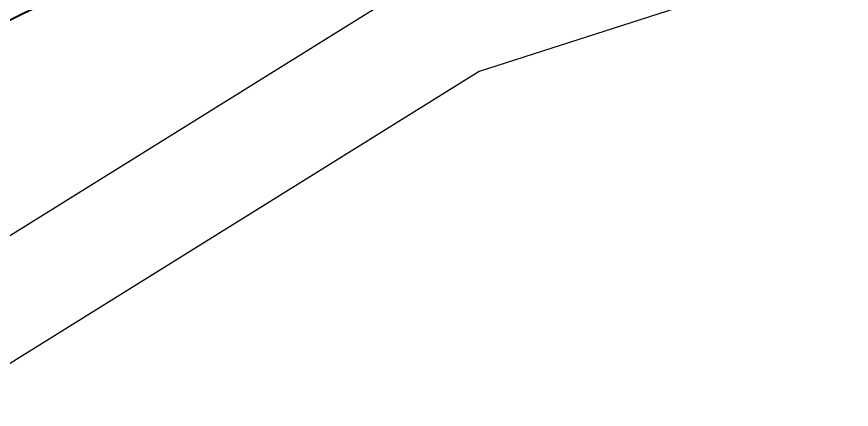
# Model space of a CAD drawing. Header units: millimetres. Extents: x 229784 to 231786, y 726884 to 727329.
# Drawn here: x 230143.9 to 230229.2, y 727149.7 to 727189.9 of the extents above; entities that cross this region are included whole.
import ezdxf

# ---------------------------------------------------------------- set-up
doc = ezdxf.new("R2010")
doc.units = ezdxf.units.MM
for name, pattern in [('2480-axa-500-15.11.16$0$CENTER', [2, 1.25, -0.25, 0.25, -0.25]), ('2480-GEOMET-12.8.14$0$D1-3', [6, 3, -3]), ('DESPLANW500-12.8.14$0$CENTER', [2, 1.25, -0.25, 0.25, -0.25])]:
    doc.linetypes.add(name, pattern=pattern)
for name, color, linetype in [('2480-axa-500-15.11.16$0$IDAN_AXIS', 7, 'Continuous'), ('2480-PLAN-12.8.14$0$plan_makif1 v1$0$pcell', 8, 'Continuous'), ('AOI', 7, 'Continuous'), ('DESPLANW500-12.8.14$0$IDAN_AXIS', 8, 'DESPLANW500-12.8.14$0$CENTER'), ('M1200', 2, 'Continuous')]:
    doc.layers.add(name, color=color, linetype=linetype)
for name, color, linetype, true_color in [('2480-DIKUR-9.1.17$0$YKIR', 7, 'Continuous', 0x878787), ('2480-GEOMET-12.8.14$0$ZEVA', 7, 'Continuous', 0x919191), ('2480B-TABA_500-9.1.17$0$pcell', 7, 'Continuous', 0x527dff)]:
    doc.layers.add(name, color=color, linetype=linetype, true_color=true_color)
doc.layers.add('2480-GEOMET-12.8.14$0$EVENSOFA_15', color=13, linetype='Continuous', lineweight=30)
doc.layers.add('2480-GEOMET-12.8.14$0$Midraha', color=13, linetype='Continuous', lineweight=30)

msp = doc.modelspace()

# ---------------------------------------------------------------- linework, layer by layer
at = {"layer": '2480-axa-500-15.11.16$0$IDAN_AXIS', "linetype": '2480-axa-500-15.11.16$0$CENTER'}
msp.add_lwpolyline([(229872.068, 726960.387, -0.071477), (229947.042, 727060.962), (229947.732, 727061.655, -0.298103), (230708.48, 727222.267), (231119.383, 727062.249, 0.111374), (231641.537, 726983.585), (231643.691, 726983.741, -0.084198), (231668.658, 726981.345), (231692.584, 726974.885)], format="xyb", dxfattribs=at)
at = {"layer": '2480-DIKUR-9.1.17$0$YKIR', "color": 252, "true_color": 0x8c8c8c, "const_width": 1}
msp.add_lwpolyline([(230045.555, 727155.837, -0.158329), (230472.263, 727280.429, -3.388887)], format="xyb", dxfattribs=at)
at = {"layer": '2480-GEOMET-12.8.14$0$EVENSOFA_15', "color": 251, "true_color": 0x696969, "const_width": 0.1}
for points in [[(230219.342, 727234.054, 0.014997), (230178.523, 727218.612), (230177.409, 727218.151), (230176.306, 727217.692, 0.001684), (230171.878, 727215.828), (230170.775, 727215.358, 0.000851), (230168.539, 727214.399), (230167.436, 727213.922, 0.003316), (230158.791, 727210.11, 0.022718), (230101.115, 727180.943, 0.057105), (229970.003, 727085.804)], [(230219.98, 727232.159, 0.014994), (230179.287, 727216.764), (230178.176, 727216.304), (230177.074, 727215.846, 0.001684), (230172.66, 727213.987), (230171.559, 727213.518, 0.000851), (230169.331, 727212.562), (230168.229, 727212.086, 0.003316), (230159.61, 727208.285, 0.022718), (230102.097, 727179.201, 0.057105), (229971.354, 727084.33)]]:
    msp.add_lwpolyline(points, format="xyb", dxfattribs=at)
at = {"layer": '2480-GEOMET-12.8.14$0$Midraha'}
for points in [[(230097.555, 727188.12, -0.027753), (230169.156, 727223.377), (230169.157, 727223.377), (230169.16, 727223.379), (230169.162, 727223.379), (230169.163, 727223.38), (230169.163, 727223.38), (230169.166, 727223.381), (230169.167, 727223.381), (230169.168, 727223.382), (230169.168, 727223.382), (230169.169, 727223.382), (230169.17, 727223.383), (230169.171, 727223.383), (230169.172, 727223.383), (230169.172, 727223.383), (230169.172, 727223.384), (230169.177, 727223.386), (230169.178, 727223.386, -0.026793), (230241.6, 727249.695, -0.027222), (230317.634, 727268.339, -0.026719), (230393.801, 727278.498, -0.027291)], [(230163.705, 727199.162, 0.022718), (230107.011, 727170.491, 0.057105)]]:
    msp.add_lwpolyline(points, format="xyb", dxfattribs=at)
at = {"layer": '2480-GEOMET-12.8.14$0$ZEVA', "linetype": '2480-GEOMET-12.8.14$0$D1-3'}
msp.add_arc((230451.201, 726558.912), 712.75, 88.338936, 135.120522, dxfattribs=at)
at = {"layer": '2480-PLAN-12.8.14$0$plan_makif1 v1$0$pcell', "const_width": 0.2}
for points in [[(230097.555, 727188.12, -0.027753), (230169.156, 727223.377), (230169.157, 727223.377), (230169.16, 727223.379), (230169.162, 727223.379), (230169.163, 727223.38), (230169.163, 727223.38), (230169.166, 727223.381), (230169.167, 727223.381), (230169.168, 727223.382), (230169.168, 727223.382), (230169.169, 727223.382), (230169.17, 727223.383), (230169.171, 727223.383), (230169.172, 727223.383), (230169.172, 727223.383), (230169.172, 727223.384), (230169.177, 727223.386), (230169.178, 727223.386, -0.026793), (230241.6, 727249.695, -0.027222), (230317.634, 727268.339, -0.026719), (230393.801, 727278.498, -0.027291)], [(230156.569, 727253.02), (230169.159, 727223.378, 0.027754), (230097.555, 727188.12), (230084.369, 727212.702)], [(230117.284, 727151.34), (230107.011, 727170.491), (230107.011, 727170.491, -0.022718), (230163.705, 727199.162, -0.003316), (230172.195, 727202.906), (230173.29, 727203.379), (230173.29, 727203.379, -0.000426), (230174.385, 727203.85, -0.000425), (230175.478, 727204.318), (230175.478, 727204.318), (230176.572, 727204.784, -0.001684), (230180.916, 727206.613), (230182.01, 727207.068), (230182.01, 727207.068), (230183.105, 727207.522, -0.005073), (230196.279, 727212.808), (230196.28, 727212.809, -0.000845), (230198.483, 727213.663), (230198.484, 727213.663), (230198.484, 727213.663, -0.000846), (230200.693, 727214.511), (230200.694, 727214.511), (230200.694, 727214.511), (230205.856, 727200.637)], [(230163.705, 727199.162, 0.022718), (230107.011, 727170.491, 0.058308)]]:
    msp.add_lwpolyline(points, format="xyb", dxfattribs=at)
at = {"layer": '2480B-TABA_500-9.1.17$0$pcell'}
for points in [[(230097.555, 727188.12, -0.027753), (230169.156, 727223.377), (230169.157, 727223.377), (230169.16, 727223.379), (230169.162, 727223.379), (230169.163, 727223.38), (230169.163, 727223.38), (230169.166, 727223.381), (230169.167, 727223.381), (230169.168, 727223.382), (230169.168, 727223.382), (230169.169, 727223.382), (230169.17, 727223.383), (230169.171, 727223.383), (230169.172, 727223.383), (230169.172, 727223.383), (230169.172, 727223.384), (230169.177, 727223.386), (230169.178, 727223.386, -0.026793), (230241.6, 727249.695, -0.027222), (230317.634, 727268.339, -0.026719), (230393.801, 727278.498, -0.027291)], [(230156.569, 727253.02), (230169.159, 727223.378, 0.027754), (230097.555, 727188.12), (230084.369, 727212.702)], [(230117.284, 727151.34), (230107.011, 727170.491), (230107.011, 727170.491, -0.022718), (230163.705, 727199.162, -0.003316), (230172.195, 727202.906), (230173.29, 727203.379), (230173.29, 727203.379, -0.000426), (230174.385, 727203.85, -0.000425), (230175.478, 727204.318), (230175.478, 727204.318), (230176.572, 727204.784, -0.001684), (230180.916, 727206.613), (230182.01, 727207.068), (230182.01, 727207.068), (230183.105, 727207.522, -0.005073), (230196.279, 727212.808), (230196.28, 727212.809, -0.000845), (230198.483, 727213.663), (230198.484, 727213.663), (230198.484, 727213.663, -0.000846), (230200.693, 727214.511), (230200.694, 727214.511), (230200.694, 727214.511), (230205.856, 727200.637)], [(230163.705, 727199.162, 0.022718), (230107.011, 727170.491, 0.058308)]]:
    msp.add_lwpolyline(points, format="xyb", dxfattribs=at)
at = {"layer": 'AOI'}
msp.add_lwpolyline([(230570.46, 727223.288), (230463.919, 727225.53), (230284.524, 727214.26), (230191.177, 727184.272), (230053.958, 727098.858), (229875.733, 726913.019), (229783.503, 726954.921), (229985.676, 727170.293), (230180.527, 727279.1), (230294.998, 727306.837), (230401.812, 727320.244), (230532.007, 727329.274), (230658.696, 727290.108)], dxfattribs=at)
at = {"layer": 'DESPLANW500-12.8.14$0$IDAN_AXIS', "linetype": 'DESPLANW500-12.8.14$0$CENTER'}
msp.add_lwpolyline([(229872.068, 726960.387, -0.071477), (229947.042, 727060.962), (229947.732, 727061.655, -0.298103), (230708.48, 727222.267), (231119.383, 727062.249, 0.111374), (231641.537, 726983.585), (231643.691, 726983.741, -0.084198), (231668.658, 726981.345), (231692.584, 726974.885)], format="xyb", dxfattribs=at)
at = {"layer": 'M1200'}
msp.add_lwpolyline([(230572.224, 727234.344), (230463.688, 727236.628), (230282.449, 727225.242), (230186.48, 727194.412), (230046.917, 727107.538), (229873.167, 726926.366), (229802.182, 726958.616), (229992.585, 727161.448), (230184.611, 727268.679), (230297.001, 727295.911), (230402.887, 727309.202), (230530.709, 727318.067), (230655.466, 727279.498)], dxfattribs=at)

doc.saveas('drawing.dxf')
